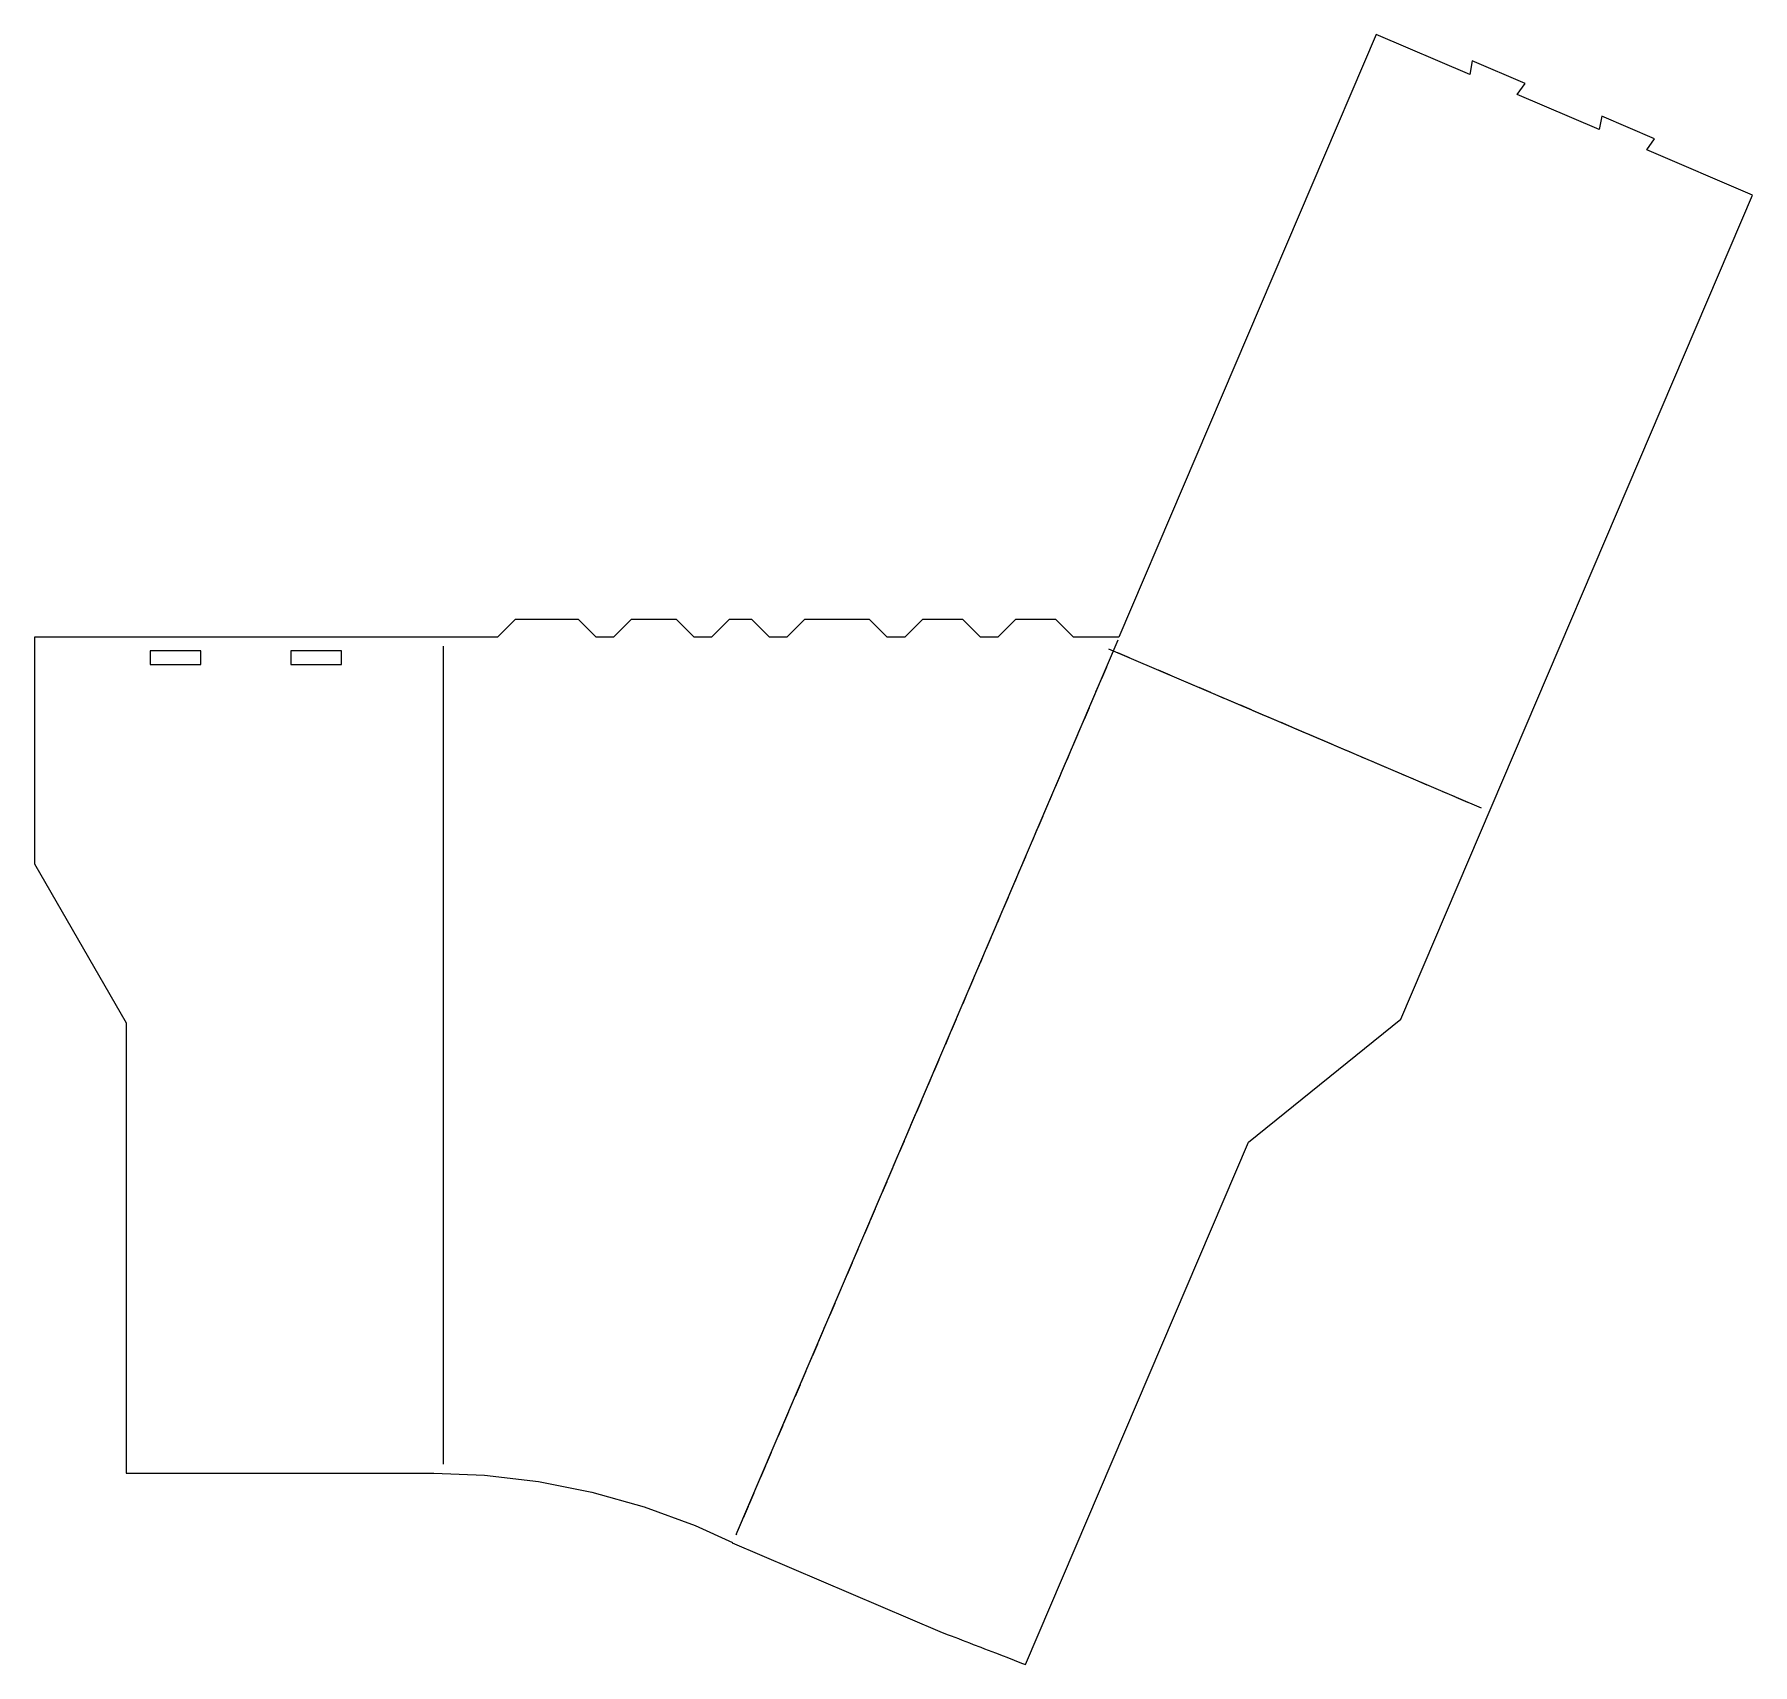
# Model space of a CAD drawing. Header units: metres. Extents: x 0 to 409, y 0 to 387.
import ezdxf

# ---------------------------------------------------------------- set-up
doc = ezdxf.new("R2010")
doc.units = ezdxf.units.M

msp = doc.modelspace()

# ---------------------------------------------------------------- linework, layer by layer
at = {"layer": 'CUT'}
for points in [[(-0.075, 190.29687), (21.74023, 152.51179), (21.74023, 45.45284), (94.93332, 45.45284), (94.93263, 45.41748), (106.95632, 44.94766), (119.80452, 43.43536), (132.49554, 40.92512), (144.95199, 37.43225), (157.0979, 32.97803), (165.90799, 28.94173), (165.87473, 28.86385), (215.24968, 7.78149), (217.01977, 7.10142), (217.90408, 6.76141), (219.67252, 6.08091), (220.55666, 5.74043), (222.32476, 5.05902), (223.20872, 4.7181), (224.97648, 4.0358), (225.86028, 3.69444), (227.62771, 3.01127), (228.51135, 2.66947), (230.27845, 1.98545), (231.16193, 1.64323), (232.92872, 0.95838), (234.69531, 0.27299), (235.64616, -0.09617), (288.68792, 124.12778), (324.88445, 153.34632), (408.53499, 349.25614), (383.33889, 360.01449), (385.23454, 362.65739), (372.64699, 368.03209), (372.0491, 364.83506), (352.56686, 373.15369), (354.46252, 375.79658), (341.87497, 381.17128), (341.27707, 377.97426), (319.00093, 387.48583), (257.79696, 244.14598), (247.02321, 244.14598), (242.82321, 248.34598), (233.22788, 248.34598), (229.02788, 244.14598), (224.89001, 244.14598), (220.69001, 248.34598), (211.09468, 248.34598), (206.89468, 244.14598), (202.75682, 244.14598), (198.55682, 248.34598), (183.09468, 248.34598), (178.89468, 244.14598), (174.75682, 244.14598), (170.55682, 248.34598), (165.1453, 248.34598), (160.9453, 244.14598), (156.80744, 244.14598), (152.60744, 248.34598), (141.8515, 248.34598), (137.6515, 244.14598), (133.51363, 244.14598), (129.31363, 248.34598), (114.29823, 248.34598), (110.09823, 244.14598), (-0.075, 244.14598), (-0.075, 190.29687)], [(27.43476, 237.69598), (39.48476, 237.69598), (39.48476, 240.92098), (27.43476, 240.92098), (27.43476, 237.69598)], [(60.89453, 237.69598), (72.94453, 237.69598), (72.94453, 240.92098), (60.89453, 240.92098), (60.89453, 237.69598)]]:
    msp.add_lwpolyline(points, close=True, dxfattribs=at)
at = {"layer": 'SCORE'}
for p, q in [((97.20429, 240.02784), (97.20429, 242.07098)), ((257.13853, 240.61941), (255.4102, 241.35738)), ((257.59347, 243.47841), (256.41542, 240.71939)), ((97.20429, 236.52784), (97.20429, 239.52784)), ((254.84467, 237.0407), (253.66661, 234.28169)), ((256.21907, 240.25956), (255.04101, 237.50054)), ((260.35739, 239.24501), (257.59837, 240.42307)), ((263.57624, 237.87061), (260.81722, 239.04867)), ((266.79509, 236.49621), (264.03608, 237.67427)), ((97.20429, 233.02784), (97.20429, 236.02784)), ((253.47027, 233.82185), (252.29221, 231.06283)), ((270.01395, 235.1218), (267.25493, 236.29986)), ((273.2328, 233.7474), (270.47378, 234.92546)), ((276.45165, 232.373), (273.69264, 233.55106)), ((97.20429, 229.52784), (97.20429, 232.52784)), ((97.20429, 226.02784), (97.20429, 229.02784)), ((252.09587, 230.603), (250.91781, 227.84398)), ((279.67051, 230.9986), (276.91149, 232.17666)), ((282.88936, 229.6242), (280.13034, 230.80225)), ((286.10821, 228.24979), (283.3492, 229.42785)), ((97.20429, 222.52784), (97.20429, 225.52784)), ((250.72146, 227.38414), (249.5434, 224.62513)), ((289.32707, 226.87539), (286.56805, 228.05345)), ((292.54592, 225.50099), (289.7869, 226.67905)), ((295.76478, 224.12659), (293.00576, 225.30465)), ((97.20429, 219.02784), (97.20429, 222.02784)), ((247.97266, 220.94644), (246.7946, 218.18742)), ((249.34706, 224.16529), (248.169, 221.40627)), ((298.98363, 222.75219), (296.22461, 223.93024)), ((302.20248, 221.37778), (299.44347, 222.55584)), ((305.42134, 220.00338), (302.66232, 221.18144)), ((97.20429, 215.52784), (97.20429, 218.52784)), ((246.59826, 217.72758), (245.4202, 214.96857)), ((308.64019, 218.62898), (305.88117, 219.80704)), ((311.85904, 217.25458), (309.10003, 218.43264)), ((315.0779, 215.88017), (312.31888, 217.05823)), ((97.20429, 212.02784), (97.20429, 215.02784)), ((245.22386, 214.50873), (244.0458, 211.74971)), ((318.29675, 214.50577), (315.53773, 215.68383)), ((321.5156, 213.13137), (318.75659, 214.30943)), ((324.73446, 211.75697), (321.97544, 212.93503)), ((97.20429, 208.52784), (97.20429, 211.52784)), ((243.84945, 211.28988), (242.67139, 208.53086)), ((327.95331, 210.38257), (325.19429, 211.56062)), ((331.17217, 209.00816), (328.41315, 210.18622)), ((334.39102, 207.63376), (331.632, 208.81182)), ((97.20429, 205.02784), (97.20429, 208.02784)), ((97.20429, 201.52784), (97.20429, 204.52784)), ((241.10065, 204.85217), (239.92259, 202.09315)), ((242.47505, 208.07102), (241.29699, 205.312)), ((337.60987, 206.25936), (334.85086, 207.43742)), ((340.82873, 204.88496), (338.06971, 206.06302)), ((344.04758, 203.51056), (341.28856, 204.68861)), ((97.20429, 198.02784), (97.20429, 201.02784)), ((239.72625, 201.63331), (238.54819, 198.8743)), ((97.20429, 194.52784), (97.20429, 197.52784)), ((238.35184, 198.41446), (237.17379, 195.65544)), ((97.20429, 191.02784), (97.20429, 194.02784)), ((236.97744, 195.19561), (235.79938, 192.43659)), ((97.20429, 187.52784), (97.20429, 190.52784)), ((234.22864, 188.7579), (233.05058, 185.99888)), ((235.60304, 191.97675), (234.42498, 189.21774)), ((97.20429, 184.02784), (97.20429, 187.02784)), ((232.85424, 185.53905), (231.67618, 182.78003)), ((97.20429, 180.52784), (97.20429, 183.52784)), ((97.20429, 177.02784), (97.20429, 180.02784)), ((231.47983, 182.32019), (230.30178, 179.56118)), ((97.20429, 173.52784), (97.20429, 176.52784)), ((228.73103, 175.88249), (227.55297, 173.12347)), ((230.10543, 179.10134), (228.92737, 176.34232)), ((97.20429, 170.02784), (97.20429, 173.02784)), ((227.35663, 172.66363), (226.17857, 169.90461)), ((97.20429, 166.52784), (97.20429, 169.52784)), ((225.98223, 169.44478), (224.80417, 166.68576)), ((97.20429, 163.02784), (97.20429, 166.02784)), ((224.60782, 166.22592), (223.42976, 163.46691)), ((97.20429, 159.52784), (97.20429, 162.52784)), ((221.85902, 159.78822), (220.68096, 157.0292)), ((223.23342, 163.00707), (222.05536, 160.24805)), ((97.20429, 156.02784), (97.20429, 159.02784)), ((97.20429, 152.52784), (97.20429, 155.52784)), ((220.48462, 156.56936), (219.30656, 153.81035)), ((97.20429, 149.02784), (97.20429, 152.02784)), ((219.11022, 153.35051), (217.93216, 150.59149)), ((97.20429, 145.52784), (97.20429, 148.52784)), ((217.73581, 150.13166), (216.55775, 147.37264)), ((97.20429, 142.02784), (97.20429, 145.02784)), ((214.98701, 143.69395), (213.80895, 140.93493)), ((216.36141, 146.9128), (215.18335, 144.15379)), ((97.20429, 138.52784), (97.20429, 141.52784)), ((213.61261, 140.4751), (212.43455, 137.71608)), ((97.20429, 135.02784), (97.20429, 138.02784)), ((212.2382, 137.25624), (211.06015, 134.49722)), ((97.20429, 131.52784), (97.20429, 134.52784)), ((97.20429, 128.02784), (97.20429, 131.02784)), ((209.4894, 130.81853), (208.31134, 128.05952)), ((210.8638, 134.03739), (209.68574, 131.27837)), ((97.20429, 124.52784), (97.20429, 127.52784)), ((208.115, 127.59968), (206.93694, 124.84066)), ((97.20429, 121.02784), (97.20429, 124.02784)), ((206.7406, 124.38083), (205.56254, 121.62181)), ((97.20429, 117.52784), (97.20429, 120.52784)), ((205.36619, 121.16197), (204.18814, 118.40296)), ((97.20429, 114.02784), (97.20429, 117.02784)), ((202.61739, 114.72427), (201.43933, 111.96525)), ((203.99179, 117.94312), (202.81373, 115.1841)), ((97.20429, 110.52784), (97.20429, 113.52784)), ((201.24299, 111.50541), (200.06493, 108.74639)), ((97.20429, 107.02784), (97.20429, 110.02784)), ((97.20429, 103.52784), (97.20429, 106.52784)), ((199.86859, 108.28656), (198.69053, 105.52754)), ((97.20429, 100.02784), (97.20429, 103.02784)), ((198.49418, 105.06771), (197.31612, 102.30869)), ((97.20429, 96.52784), (97.20429, 99.52784)), ((195.74538, 98.63), (194.56732, 95.87098)), ((197.11978, 101.84885), (195.94172, 99.08983)), ((97.20429, 93.02784), (97.20429, 96.02784)), ((194.37098, 95.41114), (193.19292, 92.65213)), ((97.20429, 89.52784), (97.20429, 92.52784)), ((192.99658, 92.19229), (191.81852, 89.43327)), ((97.20429, 86.02784), (97.20429, 89.02784)), ((191.62217, 88.97344), (190.44411, 86.21442)), ((97.20429, 82.52784), (97.20429, 85.52784)), ((97.20429, 79.02784), (97.20429, 82.02784)), ((188.87337, 82.53573), (187.69531, 79.77671)), ((190.24777, 85.75458), (189.06971, 82.99557)), ((97.20429, 75.52784), (97.20429, 78.52784)), ((187.49897, 79.31688), (186.32091, 76.55786)), ((97.20429, 72.02784), (97.20429, 75.02784)), ((186.12456, 76.09802), (184.94651, 73.339)), ((97.20429, 68.52784), (97.20429, 71.52784)), ((183.37576, 69.66031), (182.1977, 66.9013)), ((184.75016, 72.87917), (183.5721, 70.12015)), ((97.20429, 65.02784), (97.20429, 68.02784)), ((182.00136, 66.44146), (180.8233, 63.68244)), ((97.20429, 61.52784), (97.20429, 64.52784)), ((180.62696, 63.22261), (179.4489, 60.46359)), ((97.20429, 58.02784), (97.20429, 61.02784)), ((97.20429, 54.52784), (97.20429, 57.52784)), ((179.25255, 60.00375), (178.0745, 57.24474)), ((97.20429, 51.02784), (97.20429, 54.02784)), ((176.50375, 53.56605), (175.32569, 50.80703)), ((177.87815, 56.7849), (176.70009, 54.02588)), ((97.20429, 47.52784), (97.20429, 50.52784)), ((175.12935, 50.34719), (173.95129, 47.58818)), ((173.75495, 47.12834), (172.57689, 44.36932)), ((172.38054, 43.90949), (171.20248, 41.15047)), ((169.63174, 37.47178), (168.45368, 34.71276)), ((171.00614, 40.69063), (169.82808, 37.93161)), ((168.25734, 34.25292), (167.07928, 31.49391)), ((166.88294, 31.03407), (166.75853, 30.74272))]:
    msp.add_line(p, q, dxfattribs=at)
at = {"layer": 'SCORE2'}
for p, q in [((97.20429, 47.52784), (97.20429, 242.07098)), ((257.59347, 243.47841), (166.75853, 30.74272)), ((344.04758, 203.51056), (255.4102, 241.35738))]:
    msp.add_line(p, q, dxfattribs=at)

doc.saveas('drawing.dxf')
